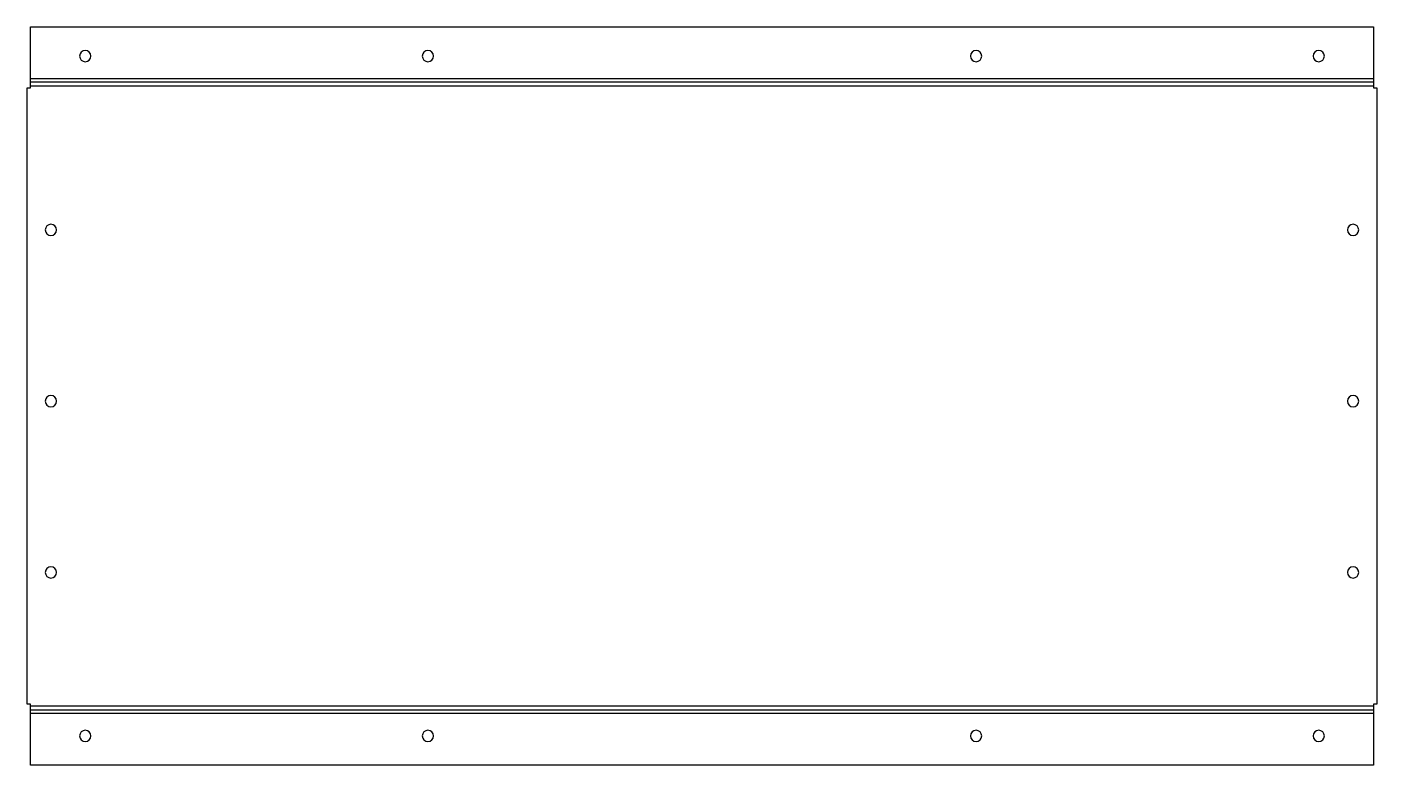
# Model space of a CAD drawing. Header units: millimetres. Extents: x -1 to 393, y 0 to 216.
import ezdxf

# ---------------------------------------------------------------- set-up
doc = ezdxf.new("R2010")
doc.units = ezdxf.units.MM

msp = doc.modelspace()

# ---------------------------------------------------------------- linework, layer by layer
at = {"layer": 'BEND'}
for p, q in [((392, 199.39), (0, 199.39)), ((0, 16.13), (392, 16.13))]:
    msp.add_line(p, q, dxfattribs=at)
at = {"layer": 'BEND_EXTENT'}
for p, q in [((0, 200.52), (392, 200.52)), ((392, 198.26), (0, 198.26)), ((0, 17.26), (392, 17.26)), ((392, 15), (0, 15))]:
    msp.add_line(p, q, dxfattribs=at)
at = {"layer": 'INTERIOR_PROFILES', "extrusion": (0, 0, -1)}
for centre in [(-16, 207.02), (-116, 207.02), (-276, 207.02), (-376, 207.02), (-6, 156.26), (-386, 156.26), (-6, 106.26), (-386, 106.26), (-6, 56.26), (-386, 56.26), (-16, 8.5), (-116, 8.5), (-276, 8.5), (-376, 8.5)]:
    msp.add_circle(centre, 1.65, dxfattribs=at)
at = {"layer": 'OUTER_PROFILES'}
msp.add_lwpolyline([(392, 0), (0, 0), (0, 17.76), (-1, 17.76), (-1, 197.76), (0, 197.76), (0, 215.52), (392, 215.52), (392, 197.76), (393, 197.76), (393, 17.76), (392, 17.76)], close=True, dxfattribs=at)

doc.saveas('drawing.dxf')
